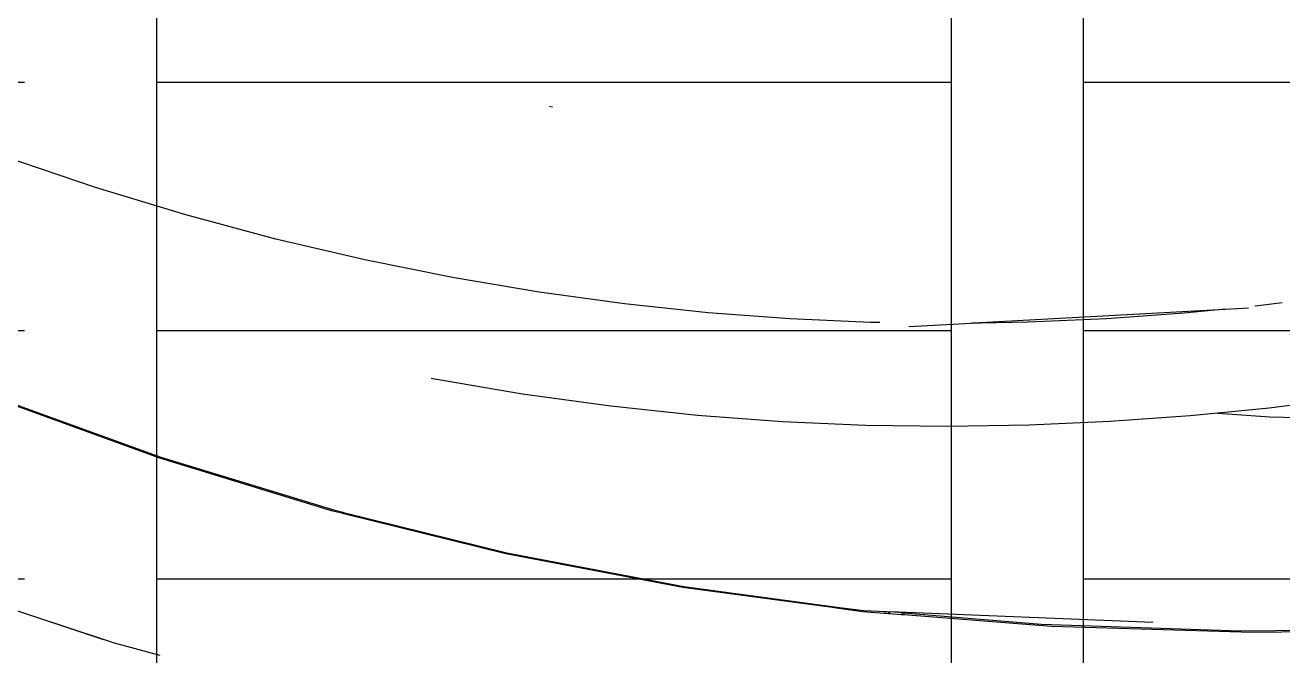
# Model space of a CAD drawing. Header units: millimetres. Extents: x -12551121 to 353735, y 112272 to 285506.
# Drawn here: x 100367.5 to 100842.5, y 177064.7 to 177302.9 of the extents above; entities that cross this region are included whole.
import ezdxf

# ---------------------------------------------------------------- set-up
doc = ezdxf.new("R2010")
doc.units = ezdxf.units.MM
doc.header["$MEASUREMENT"] = 0
doc.layers.add('+AT9-HATCH', color=8, linetype='Continuous')
doc.layers.add('+AT9_Hardscape', color=1, linetype='Continuous')

# ---------------------------------------------------------------- blocks, each defined once
blk = doc.blocks.new('cabana')
at = {"layer": '+AT9_Hardscape', "color": 1}
for p, q in [((-980.45, 520.5), (-946.2, 579.47)), ((-946.17, 579.13), (-980.45, 520.5)), ((-890.38, 529.8), (-881.97, 543.33)), ((-881.66, 542.92), (-889.83, 529.78)), ((-917.82, 485.65), (-890.38, 529.8)), ((-889.83, 529.78), (-917.52, 485.22)), ((-890.38, 529.8), (-889.83, 529.78)), ((-982.63, 516.75), (-980.45, 520.5)), ((-812.8, 488.42), (-794.31, 519.71)), ((-990.75, 500.83), (-982.63, 516.75)), ((-950.53, 426.29), (-917.82, 485.65)), ((-917.52, 485.22), (-950.23, 425.84)), ((-829.97, 457.08), (-812.8, 488.42)), ((-845.84, 425.75), (-829.97, 457.08)), ((-952.55, 422.11), (-950.53, 426.29)), ((-950.23, 425.84), (-952.02, 422.16)), ((-860.44, 394.5), (-845.84, 425.75)), ((-980.03, 365.21), (-952.64, 421.93)), ((-952.1, 422), (-979.73, 364.74)), ((-952.64, 421.93), (-952.55, 422.11)), ((-952.1, 422), (-952.64, 421.93)), ((-952.55, 422.11), (-952.02, 422.16)), ((-952.02, 422.16), (-952.1, 422)), ((-873.79, 363.4), (-860.44, 394.5)), ((-922.29, 346.64), (-909.73, 378.61)), ((-909.73, 378.61), (-909.49, 379.16)), ((-1006.24, 302.39), (-980.03, 365.21)), ((-979.73, 364.74), (-1005.95, 301.91)), ((-885.93, 332.51), (-873.79, 363.4)), ((-933.62, 314.96), (-922.29, 346.64)), ((-896.88, 301.9), (-885.93, 332.51)), ((-943.76, 283.63), (-933.62, 314.96)), ((-818.58, 313.29), (-818.09, 314.29)), ((-1023.04, 254.93), (-1006.24, 302.39)), ((-1005.95, 301.91), (-1022.6, 254.83)), ((-906.66, 271.65), (-896.88, 301.9)), ((-952.72, 252.71), (-943.76, 283.63)), ((-915.31, 241.8), (-906.66, 271.65)), ((-1024.92, 249.61), (-1023.04, 254.93)), ((-1022.6, 254.83), (-1024.48, 249.51)), ((-1023.04, 254.93), (-1022.6, 254.83)), ((-960.53, 222.27), (-952.72, 252.71)), ((-1026.08, 246.34), (-1024.92, 249.61)), ((-1024.48, 249.51), (-1025.72, 245.99)), ((-1024.48, 249.51), (-1024.92, 249.61)), ((-1029.11, 237.79), (-1026.08, 246.34)), ((-1025.72, 245.99), (-1028.83, 237.22)), ((-1025.72, 245.99), (-1026.08, 246.34)), ((-1031.41, 229.93), (-1029.11, 237.79)), ((-922.85, 212.45), (-915.31, 241.8)), ((-1028.83, 237.22), (-1030.81, 229.41)), ((-1033.2, 223.83), (-1031.93, 228.17)), ((-1031.93, 228.17), (-1031.87, 228.38)), ((-1031.93, 228.17), (-1031.3, 227.67)), ((-1031.87, 228.38), (-1031.41, 229.93)), ((-1031.87, 228.38), (-1031.15, 228.2)), ((-1030.81, 229.41), (-1031.41, 229.93)), ((-1031.15, 228.2), (-1031.3, 227.67)), ((-1030.92, 228.97), (-1031.15, 228.2)), ((-1030.81, 229.41), (-1030.92, 228.97)), ((-1055.7, 131.24), (-1031.3, 227.67)), ((-1033.49, 222.83), (-1033.2, 223.83)), ((-1032.62, 223.26), (-1033.2, 223.83)), ((-1032.8, 222.67), (-1032.62, 223.26)), ((-1032.62, 223.26), (-1031.3, 227.67)), ((-1049.25, 169.12), (-1033.49, 222.83)), ((-1047.72, 172.78), (-1032.8, 222.67)), ((-1032.8, 222.67), (-1033.49, 222.83)), ((-967.3, 192.06), (-960.53, 222.27)), ((-923.63, 208.97), (-922.85, 212.45)), ((-927.37, 198.54), (-930.94, 175.2)), ((-973.13, 161.82), (-967.3, 192.06)), ((-1065.74, 99.5), (-1047.72, 172.78)), ((-931.46, 171.82), (-945.44, 80.31)), ((-935.01, 154.09), (-931.58, 171.87)), ((-931.58, 171.87), (-931.51, 172.24)), ((-931.58, 171.87), (-931.46, 171.82)), ((-931.51, 172.24), (-930.94, 175.2)), ((-931.4, 172.19), (-931.51, 172.24)), ((-931.4, 172.19), (-931.46, 171.82)), ((-930.94, 175.2), (-931.4, 172.19)), ((-1067.09, 95.28), (-1049.25, 169.12)), ((-978.07, 131.63), (-973.13, 161.82)), ((-939.79, 124.89), (-935.01, 154.09)), ((-982.16, 101.58), (-978.07, 131.63)), ((-943.75, 95.76), (-939.79, 124.89)), ((-983.31, 91.07), (-982.16, 101.58)), ((-1079.73, 30.51), (-1067.09, 95.28)), ((-1079.54, 29.9), (-1065.74, 99.5)), ((-945.44, 80.31), (-943.75, 95.76)), ((-983.31, 91.07), (-988.73, 72.1)), ((-985.43, 71.72), (-983.31, 91.07)), ((-945.44, 80.31), (-946.78, 71.57)), ((-988.73, 72.1), (-998.26, 31.67)), ((-987.95, 42.13), (-985.43, 71.72)), ((-947.62, 58.71), (-946.93, 66.79)), ((-946.93, 66.79), (-946.67, 69.12))]:
    blk.add_line(p, q, dxfattribs=at)

msp = doc.modelspace()

# ---------------------------------------------------------------- hatches: boundary and pattern name
at = {"layer": '+AT9-HATCH'}
h = msp.add_hatch(dxfattribs=at)
h.set_pattern_fill('ANSI38', color=62, scale=100)
h.set_pattern_definition([(45, (4874355.9, 2835157.78), (-224.506403, 224.506403), []), (135, (4874355.9, 2835157.78), (-673.51921, 224.506403), [793.75, -476.25])])
h.paths.add_polyline_path([(99292.22, 179726.48), (101217.22, 179726.48, -0.414214), (102317.22, 178626.48), (102317.22, 173351.49), (103142.22, 173351.49), (103142.22, 174876.48), (103042.22, 174876.48), (103042.22, 176526.48), (103042.22, 176676.47), (103192.22, 176676.48), (103192.22, 177626.51), (103142.22, 177626.51), (103142.22, 180226.48), (99442.22, 180226.47), (99292.22, 180226.47)])
h = msp.add_hatch(dxfattribs=at)
h.set_pattern_fill('LINE', color=8, scale=750)
h.paths.add_polyline_path([(98342.22, 176851.47), (98342.22, 179526.48), (97292.22, 179526.48, 0.414214), (96392.22, 178626.48), (96392.22, 177751.48, -0.414214), (95292.22, 176651.48), (94892.22, 176651.48), (94892.22, 174751.48), (96392.22, 174751.48, 0.414214), (97292.22, 175651.48), (97292.22, 176001.46), (97292.22, 176451.47, -0.414214), (97692.22, 176851.47), (98342.22, 176851.47)], is_closed=False)
h.paths.add_polyline_path([(98392.22, 179526.48), (98392.22, 176851.47), (98692.22, 176851.47), (98692.22, 179526.48)])
h.paths.add_polyline_path([(98742.22, 179526.48), (98742.22, 176851.47), (99042.22, 176851.47), (99042.22, 179526.48)])
h.paths.add_polyline_path([(99367.22, 179526.48), (99367.22, 176851.47), (99667.22, 176851.47), (99667.22, 179526.48)])
h.paths.add_polyline_path([(99717.22, 179526.48), (99717.22, 176851.47), (100017.22, 176851.47), (100017.22, 179526.48)])
h.paths.add_polyline_path([(100067.22, 179526.48), (100067.22, 176851.47), (100367.22, 176851.47), (100367.22, 179526.48)])
h.paths.add_polyline_path([(100417.22, 179526.48), (100417.22, 176851.47), (100717.22, 176851.47), (100717.22, 179526.48)])
h.paths.add_polyline_path([(101067.22, 176716.04), (101067.22, 179526.48), (100767.22, 179526.48), (100767.22, 176851.46), (100767.22, 176851.46, -0.21525)])
h.paths.add_polyline_path([(101117.22, 179526.48), (101117.22, 173451.49), (101417.22, 173451.49), (101417.22, 179503.97, 0.056082), (101217.22, 179526.48), (101117.22, 179526.48)], is_closed=False)
h.paths.add_polyline_path([(101467.22, 179491.06), (101467.22, 173451.49), (101767.22, 173451.49), (101767.22, 179338.87, 0.094274)])
h.paths.add_polyline_path([(102117.22, 178626.63, 0.213378), (101817.22, 179297.3), (101817.22, 173451.49), (102117.22, 173451.49), (102117.22, 178626.48)], is_closed=False)
h.paths.add_polyline_path([(101817.22, 173101.46), (101817.22, 170101.46), (102117.22, 170101.46), (102117.22, 173101.46)])
h.paths.add_polyline_path([(101467.22, 173101.46), (101467.22, 170101.46), (101767.22, 170101.46), (101767.22, 173101.46)])
h.paths.add_polyline_path([(101117.22, 173101.46), (101117.22, 170101.46), (101417.22, 170101.46), (101417.22, 173101.46)])
h.paths.add_polyline_path([(101117.22, 169801.46), (101117.22, 166601.46), (101417.22, 166601.46), (101417.22, 169801.46)])
h.paths.add_polyline_path([(101467.22, 169801.46), (101467.22, 166601.46), (101767.22, 166601.46), (101767.22, 169801.46)])
h.paths.add_polyline_path([(101817.22, 169801.46), (101817.22, 166601.46), (102117.22, 166601.46), (102117.22, 169801.46)])
h.paths.add_polyline_path([(102517.22, 169801.46), (102817.22, 169801.46), (102817.22, 166601.46), (102517.22, 166601.46)])
h.paths.add_polyline_path([(102167.22, 169801.46), (102467.22, 169801.46), (102467.22, 166601.46), (102167.22, 166601.46)])
h.paths.add_polyline_path([(102867.22, 169801.46), (103167.22, 169801.46), (103167.22, 166601.46), (102867.22, 166601.46)])
h.paths.add_polyline_path([(102867.22, 173101.46), (103167.22, 173101.46), (103167.22, 170101.46), (102867.22, 170101.46)])
h.paths.add_polyline_path([(102167.22, 173101.46), (102467.22, 173101.46), (102467.22, 170101.46), (102167.22, 170101.46)])
h.paths.add_polyline_path([(102517.22, 173101.46), (102817.22, 173101.46), (102817.22, 170101.46), (102517.22, 170101.46)])

# ---------------------------------------------------------------- linework, layer by layer
at = {"layer": '+AT9_Hardscape', "elevation": 0}
msp.add_lwpolyline([(100417.22, 179526.48), (100717.22, 179526.48), (100717.22, 176851.47), (100417.22, 176851.47)], close=True, dxfattribs=at)
msp.add_lwpolyline([(101067.22, 176716.04, 0.21525), (100767.22, 176851.46), (100767.22, 176851.46), (100767.22, 179526.48), (101067.22, 179526.48)], format="xyb", close=True, dxfattribs=at)

# ---------------------------------------------------------------- block references
at = {"rotation": 101.8661847011007}
msp.add_blockref('cabana', (100704.9, 178137.41), dxfattribs=at)

doc.saveas('drawing.dxf')
